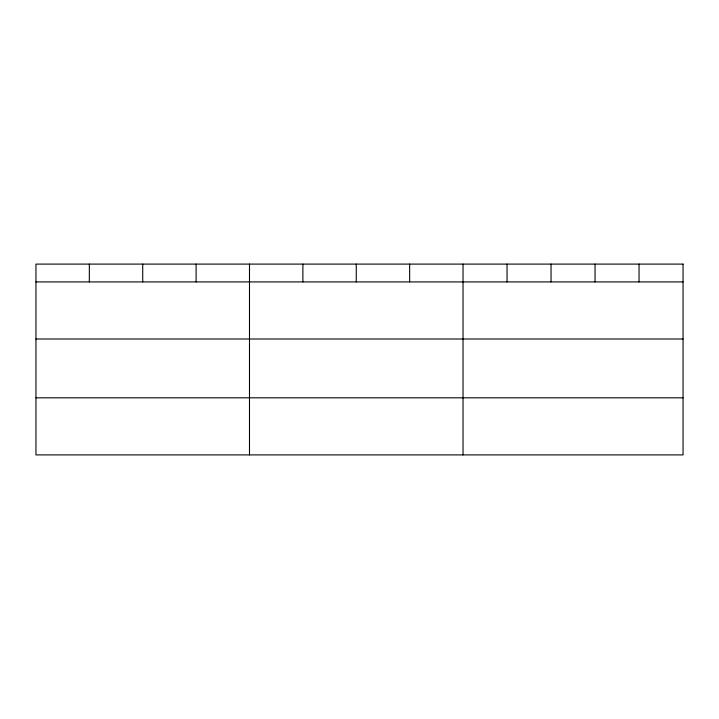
<?xml version="1.0" encoding="UTF-8"?>
<svg xmlns="http://www.w3.org/2000/svg" width="719" height="719" viewBox="0 0 719 719"><rect width="100%" height="100%" fill="white"/><g stroke="black" fill="none" stroke-linecap="round" stroke-linejoin="round"><path stroke-width="1.08" d="M35.95 281.92L683.05 281.92M35.95 339L683.05 339M35.95 397.814L683.05 397.814M639.047 264.098L639.047 281.92M595.044 264.098L595.044 281.92M551.042 264.098L551.042 281.92M507.039 264.098L507.039 281.92M463.036 264.098L463.036 454.902M409.65 264.098L409.65 281.92M356.264 264.098L356.264 281.92M302.879 264.098L302.879 281.92M249.493 264.098L249.493 454.902M196.107 264.098L196.107 281.92M142.722 264.098L142.722 281.92M89.336 264.098L89.336 281.92M683.05 264.098L35.95 264.098L35.95 454.902L683.05 454.902L683.05 264.098"/></g></svg>
